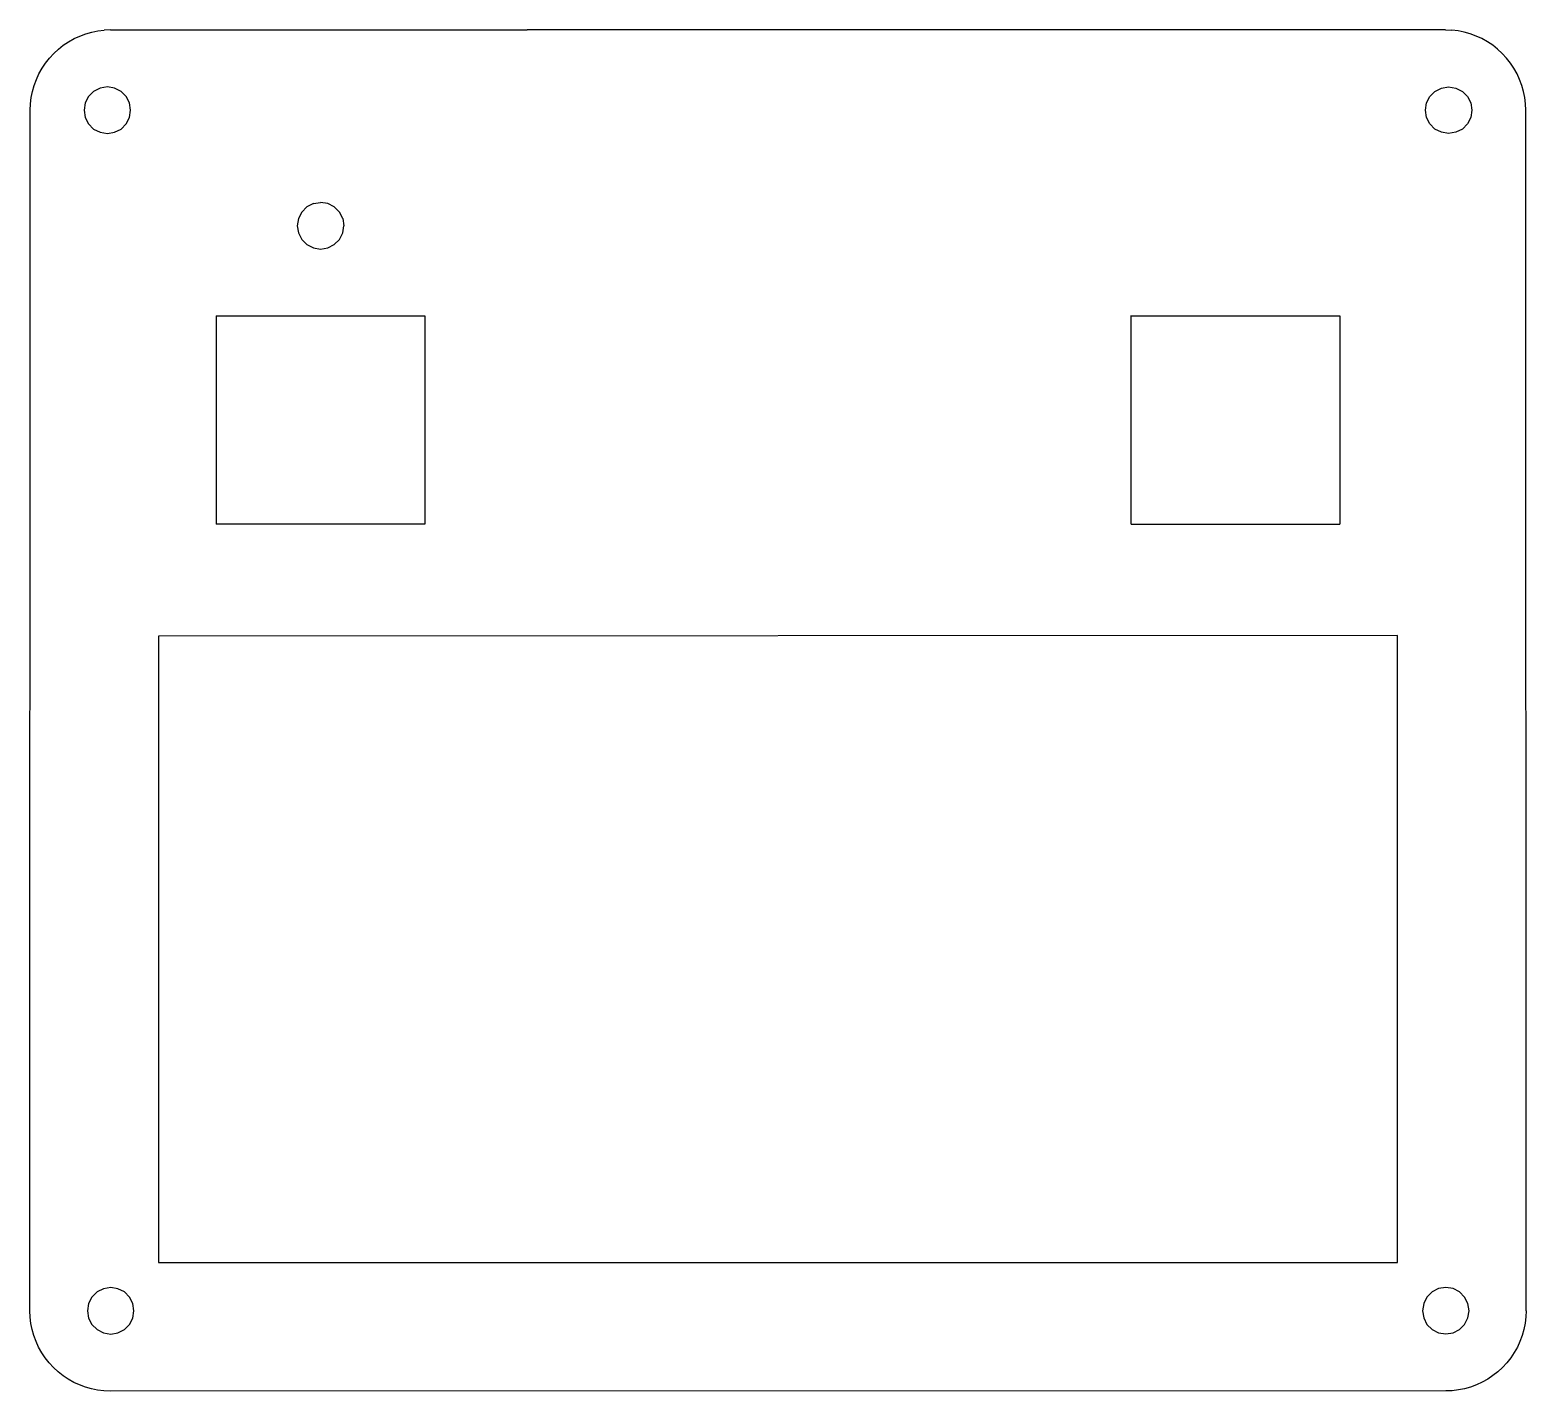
# Model space of a CAD drawing. Header units: millimetres. Extents: x 732.1 to 825.3, y -20.5 to 64.4.
import ezdxf

# ---------------------------------------------------------------- set-up
doc = ezdxf.new("R2010")
doc.units = ezdxf.units.MM
doc.header["$MEASUREMENT"] = 0
doc.layers.get('0').update_dxf_attribs({"lineweight": 0})

msp = doc.modelspace()

# ---------------------------------------------------------------- linework, layer by layer
at = {"color": 7, "lineweight": 25}
for p, q in [((736.346, 64.294), (736.736, 64.341)), ((737.13, 64.355), (736.736, 64.341)), ((737.13, 64.355), (763.1, 64.355)), ((820.31, 64.355), (763.1, 64.355)), ((820.31, 64.355), (820.704, 64.341)), ((821.094, 64.294), (820.704, 64.341)), ((733.882, 63.158), (734.191, 63.4)), ((734.191, 63.4), (734.516, 63.62)), ((734.516, 63.62), (734.859, 63.811)), ((734.859, 63.811), (735.216, 63.975)), ((735.216, 63.975), (735.584, 64.112)), ((735.584, 64.112), (735.962, 64.218)), ((735.962, 64.218), (736.346, 64.294)), ((821.478, 64.218), (821.094, 64.294)), ((821.856, 64.112), (821.478, 64.218)), ((822.224, 63.975), (821.856, 64.112)), ((822.581, 63.811), (822.224, 63.975)), ((822.924, 63.62), (822.581, 63.811)), ((823.249, 63.4), (822.924, 63.62)), ((823.558, 63.158), (823.249, 63.4)), ((733.084, 62.294), (733.327, 62.603)), ((733.327, 62.603), (733.594, 62.891)), ((733.594, 62.891), (733.882, 63.158)), ((823.846, 62.891), (823.558, 63.158)), ((824.113, 62.603), (823.846, 62.891)), ((824.356, 62.294), (824.113, 62.603)), ((732.51, 61.269), (732.674, 61.626)), ((732.674, 61.626), (732.865, 61.969)), ((732.865, 61.969), (733.084, 62.294)), ((824.575, 61.969), (824.356, 62.294)), ((824.766, 61.626), (824.575, 61.969)), ((824.93, 61.269), (824.766, 61.626)), ((732.267, 60.523), (732.373, 60.901)), ((732.373, 60.901), (732.51, 61.269)), ((736.485, 60.733), (736.081, 60.528)), ((736.934, 60.805), (736.485, 60.733)), ((737.382, 60.733), (736.934, 60.805)), ((737.787, 60.528), (737.382, 60.733)), ((819.653, 60.528), (820.058, 60.733)), ((820.058, 60.733), (820.506, 60.805)), ((820.506, 60.805), (820.955, 60.733)), ((820.955, 60.733), (821.359, 60.528)), ((825.067, 60.901), (824.93, 61.269)), ((825.173, 60.523), (825.067, 60.901)), ((732.129, 59.355), (732.144, 59.749)), ((732.144, 59.749), (732.191, 60.139)), ((732.191, 60.139), (732.267, 60.523)), ((735.554, 59.803), (735.483, 59.354)), ((735.76, 60.207), (735.554, 59.803)), ((736.081, 60.528), (735.76, 60.207)), ((738.106, 60.207), (737.787, 60.528)), ((738.313, 59.803), (738.106, 60.207)), ((738.383, 59.354), (738.313, 59.803)), ((819.056, 59.354), (819.127, 59.803)), ((819.127, 59.803), (819.333, 60.207)), ((819.333, 60.207), (819.653, 60.528)), ((821.359, 60.528), (821.68, 60.207)), ((821.68, 60.207), (821.886, 59.803)), ((821.886, 59.803), (821.957, 59.354)), ((825.249, 60.139), (825.173, 60.523)), ((825.296, 59.749), (825.249, 60.139)), ((825.311, 59.355), (825.296, 59.749)), ((732.11, -15.454), (732.129, 59.355)), ((735.483, 59.354), (735.554, 58.906)), ((735.554, 58.906), (735.76, 58.501)), ((738.106, 58.501), (738.313, 58.906)), ((738.313, 58.906), (738.383, 59.354)), ((819.127, 58.906), (819.056, 59.354)), ((819.333, 58.501), (819.127, 58.906)), ((821.886, 58.906), (821.68, 58.501)), ((821.957, 59.354), (821.886, 58.906)), ((825.33, -15.454), (825.311, 59.355)), ((735.76, 58.501), (736.081, 58.181)), ((736.081, 58.181), (736.485, 57.975)), ((736.485, 57.975), (736.934, 57.905)), ((736.934, 57.905), (737.382, 57.975)), ((737.382, 57.975), (737.787, 58.181)), ((737.787, 58.181), (738.106, 58.501)), ((819.653, 58.181), (819.333, 58.501)), ((820.058, 57.975), (819.653, 58.181)), ((820.506, 57.905), (820.058, 57.975)), ((820.955, 57.975), (820.506, 57.905)), ((821.359, 58.181), (820.955, 57.975)), ((821.68, 58.501), (821.359, 58.181)), ((749.368, 53.33), (749.047, 53.009)), ((749.771, 53.535), (749.368, 53.33)), ((749.771, 53.535), (750.221, 53.605)), ((750.669, 53.535), (750.221, 53.605)), ((751.072, 53.33), (750.669, 53.535)), ((751.394, 53.009), (751.072, 53.33)), ((748.841, 52.604), (748.77, 52.156)), ((749.047, 53.009), (748.841, 52.604)), ((751.6, 52.604), (751.394, 53.009)), ((751.6, 52.604), (751.67, 52.156)), ((748.77, 52.156), (748.841, 51.708)), ((748.841, 51.708), (749.047, 51.303)), ((749.047, 51.303), (749.368, 50.982)), ((751.072, 50.982), (751.394, 51.303)), ((751.394, 51.303), (751.6, 51.708)), ((751.6, 51.708), (751.67, 52.156)), ((749.368, 50.982), (749.771, 50.776)), ((749.771, 50.776), (750.221, 50.705)), ((750.221, 50.705), (750.669, 50.776)), ((750.669, 50.776), (751.072, 50.982)), ((743.72, 46.55), (756.72, 46.55)), ((743.72, 46.55), (743.72, 33.55)), ((756.72, 46.55), (756.72, 33.55)), ((800.721, 33.554), (800.721, 46.554)), ((800.721, 46.55), (813.721, 46.55)), ((756.72, 33.55), (743.72, 33.55)), ((800.721, 33.55), (813.721, 33.55)), ((735.969, -14.602), (735.764, -15.006)), ((736.291, -14.281), (735.969, -14.602)), ((736.694, -14.076), (736.291, -14.281)), ((737.144, -14.004), (736.694, -14.076)), ((737.591, -14.076), (737.144, -14.004)), ((737.997, -14.281), (737.591, -14.076)), ((738.316, -14.602), (737.997, -14.281)), ((738.523, -15.006), (738.316, -14.602)), ((819.156, -14.595), (818.95, -14.999)), ((819.477, -14.274), (819.156, -14.595)), ((819.881, -14.069), (819.477, -14.274)), ((820.33, -13.997), (819.881, -14.069)), ((820.778, -14.069), (820.33, -13.997)), ((821.183, -14.274), (820.778, -14.069)), ((821.503, -14.595), (821.183, -14.274)), ((821.709, -14.999), (821.503, -14.595)), ((732.125, -15.847), (732.11, -15.454)), ((732.172, -16.237), (732.125, -15.847)), ((735.764, -15.006), (735.692, -15.455)), ((735.692, -15.455), (735.764, -15.903)), ((738.593, -15.455), (738.523, -15.006)), ((738.523, -15.903), (738.593, -15.455)), ((818.95, -14.999), (818.879, -15.448)), ((818.879, -15.448), (818.95, -15.896)), ((821.78, -15.448), (821.709, -14.999)), ((821.709, -15.896), (821.78, -15.448)), ((825.315, -15.839), (825.268, -16.229)), ((825.33, -15.447), (825.315, -15.839)), ((732.248, -16.623), (732.172, -16.237)), ((732.354, -17.001), (732.248, -16.623)), ((735.764, -15.903), (735.969, -16.308)), ((735.969, -16.308), (736.291, -16.628)), ((736.291, -16.628), (736.694, -16.834)), ((737.591, -16.834), (737.997, -16.628)), ((737.997, -16.628), (738.316, -16.308)), ((738.316, -16.308), (738.523, -15.903)), ((818.95, -15.896), (819.156, -16.301)), ((819.156, -16.301), (819.477, -16.621)), ((819.477, -16.621), (819.881, -16.827)), ((820.778, -16.827), (821.183, -16.621)), ((821.183, -16.621), (821.503, -16.301)), ((821.503, -16.301), (821.709, -15.896)), ((825.191, -16.614), (825.085, -16.992)), ((825.268, -16.229), (825.191, -16.614)), ((732.49, -17.369), (732.354, -17.001)), ((732.654, -17.724), (732.49, -17.369)), ((736.694, -16.834), (737.144, -16.905)), ((737.144, -16.905), (737.591, -16.834)), ((819.881, -16.827), (820.33, -16.897)), ((820.33, -16.897), (820.778, -16.827)), ((824.95, -17.36), (824.786, -17.715)), ((825.085, -16.992), (824.95, -17.36)), ((732.846, -18.067), (732.654, -17.724)), ((733.065, -18.394), (732.846, -18.067)), ((733.307, -18.702), (733.065, -18.394)), ((824.375, -18.385), (824.132, -18.694)), ((824.593, -18.059), (824.375, -18.385)), ((824.786, -17.715), (824.593, -18.059)), ((733.575, -18.99), (733.307, -18.702)), ((733.863, -19.258), (733.575, -18.99)), ((734.171, -19.5), (733.863, -19.258)), ((734.497, -19.718), (734.171, -19.5)), ((823.268, -19.492), (822.942, -19.709)), ((823.577, -19.249), (823.268, -19.492)), ((823.865, -18.982), (823.577, -19.249)), ((824.132, -18.694), (823.865, -18.982)), ((734.84, -19.911), (734.497, -19.718)), ((735.197, -20.075), (734.84, -19.911)), ((735.565, -20.211), (735.197, -20.075)), ((735.942, -20.316), (735.565, -20.211)), ((736.327, -20.393), (735.942, -20.316)), ((736.717, -20.44), (736.327, -20.393)), ((737.111, -20.455), (736.717, -20.44)), ((820.329, -20.447), (737.111, -20.455)), ((820.722, -20.432), (820.329, -20.447)), ((821.112, -20.385), (820.722, -20.432)), ((821.498, -20.308), (821.112, -20.385)), ((821.875, -20.203), (821.498, -20.308)), ((822.243, -20.066), (821.875, -20.203)), ((822.599, -19.902), (822.243, -20.066)), ((822.942, -19.709), (822.599, -19.902))]:
    msp.add_line(p, q, dxfattribs=at)
for points in [[(813.721, 46.55), (813.721, 40.038), (813.721, 33.55)], [(817.32, 26.615), (740.119, 26.589), (740.119, -12.434), (817.32, -12.434), (817.32, 26.615)], [(776.171, -12.434)]]:
    msp.add_lwpolyline(points, dxfattribs=at)

doc.saveas('drawing.dxf')
